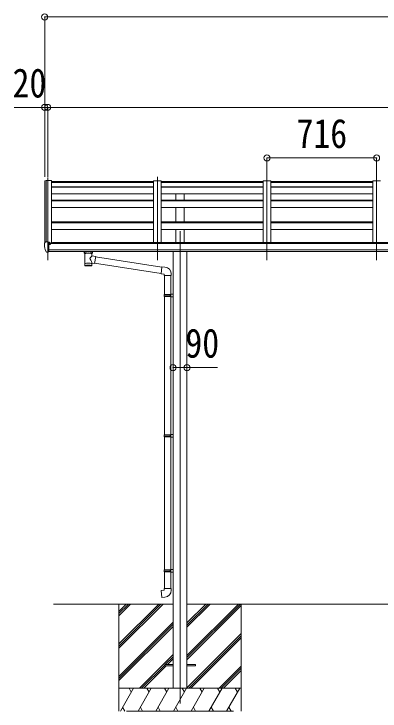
# Model space of a CAD drawing. Units: millimetres at full size, sheet at 1:40; some dimension numbers follow another scale. Extents: x -11181 to 11305, y -7804 to 7716.
# Drawn here: x -2303 to 88, y -3839 to 721 of the extents above; entities that cross this region are included whole.
import ezdxf
from ezdxf.enums import TextEntityAlignment as Align

# ---------------------------------------------------------------- set-up
doc = ezdxf.new("R2010")
doc.units = ezdxf.units.MM
doc.header["$LTSCALE"] = 40
doc.header["$PDMODE"] = 32
doc.header["$PDSIZE"] = 40
for name, color, linetype, lineweight in [('0-0_0', 7, 'Continuous', 9), ('0-1_本体', 4, 'Continuous', 9), ('0-2_部品', 7, 'Continuous', 9), ('0-8_PARTS2', 2, 'Continuous', 9), ('0-A_寸法', 6, 'Continuous', 9)]:
    doc.layers.add(name, color=color, linetype=linetype, lineweight=lineweight)
doc.styles.add('ＭＳ ゴシック', font='')
doc.styles.get('ＭＳ ゴシック').set_extended_font_data('MS Gothic')

msp = doc.modelspace()

# ---------------------------------------------------------------- linework, layer by layer
at = {"layer": '0-0_0'}
for p, q in [((-2044.47, -3139.43), (-1263.67, -3139.43)), ((-1618.47, -3139.43), (-1618.47, -3839.43)), ((-1618.47, -3400.16), (-1357.74, -3139.43)), ((-1618.47, -3414.3), (-1343.59, -3139.43)), ((-1618.47, -3428.44), (-1329.45, -3139.43)), ((-1618.47, -3216.31), (-1541.58, -3139.43)), ((-1618.47, -3202.17), (-1555.73, -3139.43)), ((-1618.47, -3188.02), (-1569.87, -3139.43)), ((-1173.27, -3475.45), (-837.24, -3139.43)), ((-1173.27, -3489.6), (-823.09, -3139.43)), ((-1173.27, -3291.61), (-1021.08, -3139.43)), ((-1173.27, -3277.47), (-1035.23, -3139.43)), ((-1173.27, -3263.32), (-1049.37, -3139.43)), ((-1173.27, -3139.43), (736.33, -3139.43)), ((-818.47, -3139.43), (-818.47, -3839.43)), ((-1173.27, -3503.74), (-818.47, -3148.94)), ((-1618.47, -3612.29), (-1263.67, -3257.49)), ((-1618.47, -3626.43), (-1263.67, -3271.63)), ((-1618.47, -3640.57), (-1263.67, -3285.77)), ((-1173.27, -3687.59), (-818.47, -3332.79)), ((-1160.97, -3689.43), (-818.47, -3346.93)), ((-1146.82, -3689.43), (-818.47, -3361.07)), ((-1483.48, -3689.43), (-1263.67, -3469.62)), ((-1314.82, -3534.92), (-1263.67, -3483.76)), ((-1300.68, -3534.92), (-1263.67, -3497.9)), ((-1469.33, -3689.43), (-1318.47, -3538.56)), ((-1455.19, -3689.43), (-1309.68, -3543.92)), ((-962.98, -3689.43), (-818.47, -3544.92)), ((-948.83, -3689.43), (-818.47, -3559.06)), ((-934.69, -3689.43), (-818.47, -3573.2)), ((-818.47, -3689.43), (-1618.47, -3689.43)), ((-1608.18, -3839.43), (-1521.58, -3689.43)), ((-1536.58, -3715.41), (-1551.58, -3689.43)), ((-1492.71, -3839.43), (-1406.11, -3689.43)), ((-1421.11, -3715.41), (-1436.11, -3689.43)), ((-1377.24, -3839.43), (-1290.64, -3689.43)), ((-1305.64, -3715.41), (-1320.64, -3689.43)), ((-1261.77, -3839.43), (-1175.17, -3689.43)), ((-1190.17, -3715.41), (-1205.17, -3689.43)), ((-1146.3, -3839.43), (-1059.7, -3689.43)), ((-1074.7, -3715.41), (-1089.7, -3689.43)), ((-1030.83, -3839.43), (-944.22, -3689.43)), ((-974.23, -3689.43), (-959.23, -3715.41)), ((-915.36, -3839.43), (-828.75, -3689.43)), ((-858.75, -3689.43), (-843.75, -3715.41)), ((-1593.18, -3813.45), (-1578.18, -3839.43)), ((-1477.71, -3813.45), (-1462.71, -3839.43)), ((-1362.24, -3813.45), (-1347.24, -3839.43)), ((-1246.77, -3813.45), (-1231.77, -3839.43)), ((-1131.3, -3813.45), (-1116.3, -3839.43)), ((-1015.83, -3813.45), (-1000.83, -3839.43)), ((-900.36, -3813.45), (-885.36, -3839.43)), ((-1568.47, -3839.43), (-868.47, -3839.43))]:
    msp.add_line(p, q, dxfattribs=at)
at = {"layer": '0-1_本体'}
for p, q in [((-2102.46, -370.93), (-2102.47, -776.57)), ((-2101.52, -370.05), (-2093.68, -369.64)), ((-2093.47, -369.72), (-2093.47, -770.03)), ((-2093.39, -369.83), (-2092.77, -371.45)), ((-2057.47, -369.63), (-2057.47, -779.84)), ((-2057.47, -382.63), (-1391.47, -382.63)), ((-2057.47, -409.3), (-1391.47, -409.3)), ((-1391.47, -370.23), (-1391.47, -773.3)), ((-1341.47, -370.23), (-1391.47, -370.23)), ((-1341.47, -370.23), (-1341.47, -773.3)), ((-1341.47, -382.63), (-675.47, -382.63)), ((-1341.47, -409.3), (-675.47, -409.3)), ((-675.47, -370.23), (-675.47, -773.3)), ((-625.47, -370.23), (-675.47, -370.23)), ((-625.47, -370.23), (-625.47, -773.3)), ((-625.47, -382.63), (40.53, -382.63)), ((-625.47, -409.3), (40.53, -409.3)), ((40.53, -370.23), (40.53, -773.3)), ((90.53, -370.23), (40.53, -370.23)), ((-2057.47, -411.92), (-1391.47, -411.92)), ((-1341.47, -411.92), (-675.47, -411.92)), ((-625.47, -411.92), (40.53, -411.92)), ((-2057.47, -456.66), (-1391.47, -456.66)), ((-2057.47, -496.33), (-1391.47, -496.33)), ((-1341.47, -456.66), (-675.47, -456.66)), ((-1341.47, -496.33), (-675.47, -496.33)), ((-1245.97, -495.61), (-1245.97, -456.93)), ((-1190.97, -495.61), (-1190.97, -456.93)), ((-625.47, -456.66), (40.53, -456.66)), ((-625.47, -496.33), (40.53, -496.33)), ((-2057.47, -501.7), (-1391.47, -501.7)), ((-2057.47, -545.79), (-1391.47, -545.79)), ((-1341.47, -501.7), (-675.47, -501.7)), ((-1341.47, -545.79), (-675.47, -545.79)), ((-1245.97, -638.44), (-1245.97, -545.79)), ((-1190.97, -638.44), (-1190.97, -545.79)), ((-625.47, -501.7), (40.53, -501.7)), ((-625.47, -545.79), (40.53, -545.79)), ((-2057.47, -638.44), (-1391.47, -638.44)), ((-1341.47, -638.44), (-675.47, -638.44)), ((-625.47, -638.44), (40.53, -638.44)), ((-2057.47, -645.34), (-1391.47, -645.34)), ((-1341.47, -645.34), (-675.47, -645.34)), ((-625.47, -645.34), (40.53, -645.34)), ((-2057.47, -688.89), (-1391.47, -688.89)), ((-1341.47, -688.89), (-675.47, -688.89)), ((-1245.97, -773.3), (-1245.97, -688.89)), ((-1190.97, -773.3), (-1190.97, -688.89)), ((-625.47, -688.89), (40.53, -688.89)), ((-2052.47, -779.84), (-2052.47, -773.3)), ((3615.53, -773.3), (-2052.47, -773.3)), ((3639.03, -779.84), (-2075.97, -779.84)), ((-2075.97, -821.35), (3639.03, -821.35)), ((3639.03, -833.28), (-2075.97, -833.21)), ((-1263.67, -833.37), (-1263.67, -3689.45)), ((-1173.27, -833.37), (-1173.27, -3689.45))]:
    msp.add_line(p, q, dxfattribs=at)
msp.add_lwpolyline([(-2092.77, -770.03), (-2092.77, -369.63), (-2057.47, -369.63)], dxfattribs=at)
msp.add_circle((-2068.49, -784.94), 3, dxfattribs=at)
for centre, radius, start, end in [((-2101.47, -371.05), 1, 93, 173.32986), ((-2093.67, -369.94), 0.301, 21.06327, 92.86679)]:
    msp.add_arc(centre, radius, start, end, dxfattribs=at)
at = {"layer": '0-2_部品', "color": 4}
for p, q in [((-1391.47, -375.72), (-2057.47, -375.72)), ((-675.47, -375.72), (-1341.47, -375.72)), ((40.53, -375.72), (-625.47, -375.72)), ((-1318.47, -3534.92), (-1318.47, -3543.92)), ((-1318.47, -3534.92), (-1263.47, -3534.92)), ((-1318.47, -3543.92), (-1263.47, -3543.92)), ((-1173.47, -3534.92), (-1118.47, -3534.92)), ((-1173.47, -3543.92), (-1118.47, -3543.92)), ((-1118.47, -3534.92), (-1118.47, -3543.92))]:
    msp.add_line(p, q, dxfattribs=at)
at = {"layer": '0-2_部品'}
for p, q in [((-2097.56, -770.59), (-2101.62, -776.4)), ((-2082.47, -838.53), (-2082.47, -770.03)), ((-2080.97, -770.94), (-2082.47, -770.94)), ((-2080.97, -770.94), (-2080.97, -777.11)), ((-2071.29, -772.44), (-2080.97, -771.72)), ((-2080.97, -774.71), (-2066.97, -774.77)), ((-2070.47, -774.75), (-2070.47, -772.86)), ((-2104.47, -779.4), (-2104.47, -780.03)), ((-2075.97, -779.76), (-2082.47, -779.36)), ((-2071.49, -784.94), (-2070.97, -784.94)), ((-2070.97, -784.94), (-2070.67, -784.94)), ((-2065.97, -775.88), (-2065.97, -779.84)), ((-2090.09, -836.71), (-2099.84, -821.34)), ((-2083.97, -838.43), (-2087.68, -838.21)), ((-2083.97, -838.43), (-2082.47, -838.53)), ((-2082.47, -836.33), (-2081.97, -836.33)), ((-2081.97, -836.33), (-2081.47, -835.33)), ((-2075.97, -835.33), (-2081.47, -835.33)), ((-1844.47, -840.39), (-1844.47, -833.22)), ((-1840.37, -844.89), (-1840.38, -925.18)), ((-1794.57, -862.46), (-1794.57, -844.88)), ((-1769.35, -866.37), (-1794.57, -862.46)), ((-1790.47, -840.39), (-1790.47, -833.22)), ((-1769.35, -866.37), (-1776.37, -911.63)), ((-1794.55, -925.18), (-1794.57, -908.55)), ((-1794.57, -908.81), (-1776.37, -911.63)), ((-1341.41, -977.21), (-1776.08, -909.78)), ((-1337.75, -935.28), (-1769.64, -868.27)), ((-1316.74, -935.23), (-1337.58, -933.41)), ((-1321.67, -990.98), (-1275.67, -990.98)), ((-1319.67, -991.97), (-1319.67, -1114.74)), ((-1277.67, -991.97), (-1277.67, -1112.18)), ((-1275.67, -990.98), (-1275.67, -980.06)), ((-1321.67, -1116.74), (-1320.67, -1114.74)), ((-1321.67, -1116.74), (-1277.67, -1116.74)), ((-1321.67, -1116.74), (-1321.67, -1124.74)), ((-1321.67, -1124.74), (-1277.67, -1124.74)), ((-1321.67, -1124.74), (-1320.67, -1126.74)), ((-1320.67, -1114.74), (-1277.67, -1114.74)), ((-1320.67, -1126.74), (-1277.67, -1126.74)), ((-1319.67, -1126.74), (-1319.67, -2033.42)), ((-1282.14, -1116.74), (-1282.57, -1114.74)), ((-1279.67, -1112.24), (-1263.67, -1111.76)), ((-1279.67, -1114.24), (-1279.67, -1112.24)), ((-1279.67, -1114.24), (-1277.67, -1114.24)), ((-1279.67, -1129.24), (-1279.67, -1127.24)), ((-1279.67, -1129.24), (-1263.67, -1129.71)), ((-1277.67, -1129.29), (-1277.67, -2030.86)), ((-1263.67, -1111.76), (-1263.67, -1129.71)), ((-1321.67, -2035.42), (-1320.67, -2033.42)), ((-1321.67, -2035.42), (-1277.67, -2035.42)), ((-1321.67, -2035.42), (-1321.67, -2043.42)), ((-1321.67, -2043.42), (-1277.67, -2043.42)), ((-1321.67, -2043.42), (-1320.67, -2045.42)), ((-1320.67, -2033.42), (-1277.67, -2033.42)), ((-1320.67, -2045.42), (-1277.67, -2045.42)), ((-1319.67, -2045.42), (-1319.67, -2916.08)), ((-1282.14, -2035.42), (-1282.57, -2033.42)), ((-1279.67, -2030.92), (-1263.67, -2030.45)), ((-1279.67, -2032.92), (-1279.67, -2030.92)), ((-1279.67, -2032.92), (-1277.67, -2032.92)), ((-1279.67, -2047.92), (-1279.67, -2045.92)), ((-1279.67, -2047.92), (-1263.67, -2048.39)), ((-1277.67, -2047.98), (-1277.67, -2913.52)), ((-1263.67, -2030.45), (-1263.67, -2048.39)), ((-1321.67, -2918.08), (-1320.67, -2916.08)), ((-1321.67, -2918.08), (-1277.67, -2918.08)), ((-1321.67, -2918.08), (-1321.67, -2926.08)), ((-1320.67, -2916.08), (-1277.67, -2916.08)), ((-1282.14, -2918.08), (-1282.57, -2916.08)), ((-1279.67, -2913.58), (-1263.67, -2913.11)), ((-1279.67, -2915.58), (-1279.67, -2913.58)), ((-1279.67, -2915.58), (-1277.67, -2915.58)), ((-1263.67, -2913.11), (-1263.67, -2931.05)), ((-1321.67, -2926.08), (-1277.67, -2926.08)), ((-1321.67, -2926.08), (-1320.67, -2928.08)), ((-1320.67, -2928.08), (-1277.67, -2928.08)), ((-1319.67, -2928.08), (-1319.67, -3038.08)), ((-1279.67, -2930.58), (-1279.67, -2928.58)), ((-1279.67, -2930.58), (-1263.67, -2931.05)), ((-1277.67, -2930.64), (-1277.67, -3038.08)), ((-1321.67, -3038.08), (-1275.67, -3038.08)), ((-1321.67, -3048.08), (-1321.67, -3038.08)), ((-1275.67, -3038.08), (-1275.67, -3049))]:
    msp.add_line(p, q, dxfattribs=at)
for points in [[(-2082.47, -770.03), (-2094.47, -770.03), (-2096.8, -770.17)], [(-2071.29, -772.44), (-2071.12, -772.46), (-2070.97, -772.49), (-2070.82, -772.53), (-2070.7, -772.59), (-2070.6, -772.65), (-2070.53, -772.71), (-2070.48, -772.78), (-2070.47, -772.86)], [(-2075.97, -835.33), (-2075.97, -777.11), (-2080.97, -777.11)], [(-2070.67, -783.75), (-2070.67, -784.94), (-2065.97, -784.94)], [(-2065.97, -783.33), (-2065.97, -784.94), (-2065.49, -784.94)], [(-2082.47, -824.64), (-2079.3, -824.23), (-2075.97, -823.8)], [(-1844.43, -840.45), (-1844.45, -840.09), (-1844.21, -839.13), (-1843.69, -838.25), (-1842.88, -837.41), (-1841.77, -836.61), (-1840.37, -835.89)], [(-1844.43, -840.33), (-1844.45, -840.69), (-1844.21, -841.65), (-1843.69, -842.53), (-1842.88, -843.37), (-1841.77, -844.17), (-1840.37, -844.89)], [(-1794.57, -835.9), (-1794.33, -836), (-1792.98, -836.73), (-1791.87, -837.58), (-1791.11, -838.44), (-1790.65, -839.34), (-1790.48, -840.23)], [(-1794.57, -844.88), (-1794.33, -844.79), (-1792.98, -844.05), (-1791.87, -843.2), (-1791.11, -842.34), (-1790.65, -841.44), (-1790.48, -840.55)], [(-1337.58, -933.41), (-1341.59, -979.23), (-1321.67, -980.98), (-1321.67, -990.98)], [(-1282.14, -1116.74), (-1282.14, -1124.74), (-1282.57, -1126.74)], [(-1279.67, -1127.24), (-1277.67, -1127.24), (-1277.67, -1114.24)], [(-1282.14, -2035.42), (-1282.14, -2043.42), (-1282.57, -2045.42)], [(-1279.67, -2045.92), (-1277.67, -2045.92), (-1277.67, -2032.92)], [(-1282.14, -2918.08), (-1282.14, -2926.08), (-1282.57, -2928.08)], [(-1279.67, -2928.58), (-1277.67, -2928.58), (-1277.67, -2915.58)], [(-1316.74, -3093.83), (-1337.58, -3095.65), (-1341.59, -3049.83), (-1321.67, -3048.08)]]:
    msp.add_lwpolyline(points, dxfattribs=at)
for centre, radius, start, end in [((-2096.74, -771.17), 1, 93.5, 145), ((-2101.47, -779.4), 3, 93, 180), ((-1911.98, -780.02), 192.49, 180.0008, 192.1233), ((-2097.24, -819.84), 3, 191.83348, 210), ((-2068.47, -784.94), 2.5, 151.64236, 180), ((-2068.47, -784.94), 2.5, 0, 151.64236), ((-2087.49, -835.21), 3, 210, 266.5), ((-1827.4, -885.61), 51.38, 92.46126, 104.61963), ((-1817.46, -989.74), 155.94, 85.53149, 94.46851), ((-1807.51, -885.61), 51.38, 75.38037, 87.53874), ((-1320.67, -980.06), 45, 0, 85), ((-1320.67, -3049), 45, 275, 0)]:
    msp.add_arc(centre, radius, start, end, dxfattribs=at)
for centre, major_axis, ratio, start_param, end_param in [((-2066.97, -775.87), (-0.02, 1.1), 0.906239, 4.6917496, 6.2625459), ((-1817.47, -846.08), (-22.91, -0.42), 0.072511, 4.711586, 6.2823824), ((-1817.44, -844.45), (-22.91, -0.42), 0.072511, 4.711586, 6.2823824), ((-1817.49, -844.46), (22.92, -0.42), 0.07247, 0.0008089, 1.5716053), ((-1817.49, -846.08), (22.92, -0.42), 0.07247, 0.0008089, 1.5716053), ((-1814.91, -884.66), (20.32, 22.25), 0.045535, 4.9756507, 6.2441899), ((-1806.47, -840.39), (16, 0), 0.361356, 0, 0.0194874), ((-1806.47, -840.39), (16, 0), 0.361356, 6.2636979, 6.2831853), ((-1817.47, -912.74), (22.91, 0), 0.122865, 6.2831853, 9.424778), ((-1817.47, -882.01), (-22.81, 26.62), 0.234429, 3.1563334, 4.5976381), ((-1817.47, -925.18), (22.92, 0), 0.101955, 6.2829723, 9.4248207), ((-1817.47, -925.18), (22.92, 0), 0.101955, 3.1415499, 6.2833984)]:
    msp.add_ellipse(centre, major_axis=major_axis, ratio=ratio, start_param=start_param, end_param=end_param, dxfattribs=at)
at = {"layer": '0-8_PARTS2'}
for p, q in [((-2082.47, -349.5), (-2082.47, -889.36)), ((-1366.47, -889.36), (-1366.47, -345.52)), ((-650.47, -889.36), (-650.47, -345.52)), ((65.53, -889.36), (65.53, -345.52)), ((-1218.47, -700.56), (-1218.47, -3789.46))]:
    msp.add_line(p, q, dxfattribs=at)
at = {"layer": '0-A_寸法'}
for p, q in [((-2102.46, 700.93), (-2102.46, 109.14)), ((-2102.46, 700.93), (9393.53, 700.93)), ((-2102.46, 109.14), (-2302.46, 109.14)), ((-2102.46, 109.14), (-2102.46, -345.52)), ((-2082.46, 109.14), (-2102.46, 109.14)), ((-2082.46, 109.14), (-2082.46, -345.52)), ((-2082.46, 109.14), (3645.53, 109.14)), ((-2082.46, 109.14), (-2082.46, -345.52)), ((-650.47, -221), (-650.47, -345.52)), ((-650.47, -221), (65.53, -221)), ((65.53, -221), (65.53, -345.52)), ((-1263.67, -1592.8), (-1173.27, -1592.8)), ((-1173.27, -1592.8), (-973.27, -1592.8))]:
    msp.add_line(p, q, dxfattribs=at)
for p in [(-2102.46, 700.93), (-2102.46, 109.14), (-2082.46, 109.14), (-650.47, -221), (65.53, -221), (-1263.67, -1592.8), (-1173.27, -1592.8)]:
    msp.add_point(p, dxfattribs=at)

# ---------------------------------------------------------------- texts
at = {"layer": '0-A_寸法', "color": 7, "style": 'ＭＳ ゴシック', "width": 0.85}
for s, p in [('20', (-2312.46, 117.14)), ('716', (-457.47, -213)), ('90', (-1183.27, -1584.8))]:
    msp.add_text(s, height=190.6, dxfattribs=at).set_placement(p, align=Align.BOTTOM_LEFT)

doc.saveas('drawing.dxf')
